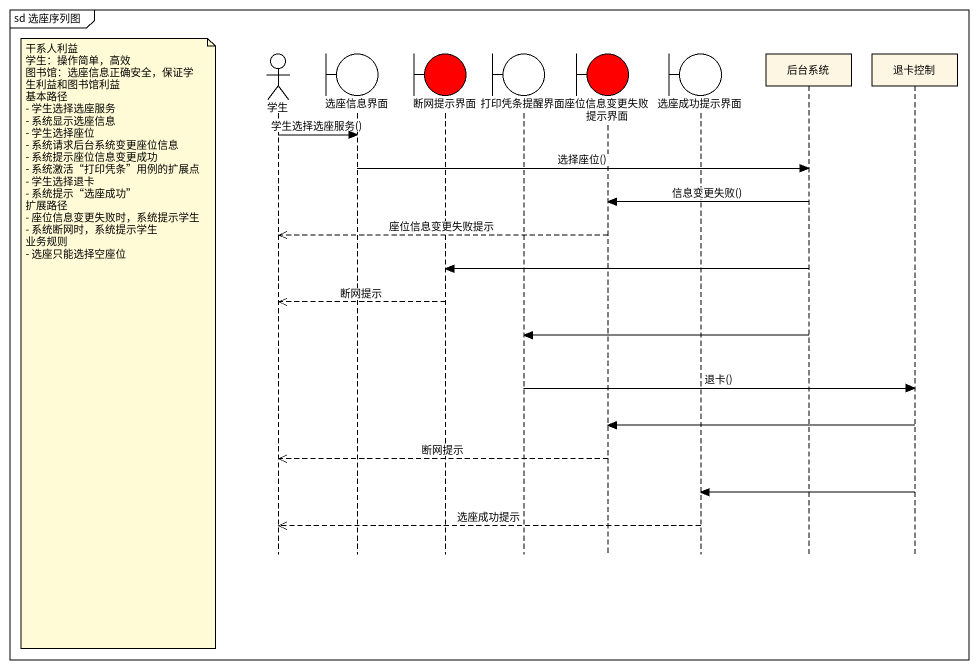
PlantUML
@startuml
mainframe sd 选座序列图
hide footbox
actor 学生
boundary 选座信息界面
boundary 断网提示界面 #FF0000
boundary 打印凭条提醒界面
boundary 座位信息变更失败提示界面 #FF0000
boundary 选座成功提示界面
participant 后台系统
participant 退卡控制

学生 -> 选座信息界面 : 学生选择选座服务()
选座信息界面 -> 后台系统 : 选择座位()
后台系统 -> 座位信息变更失败提示界面 : 信息变更失败()
座位信息变更失败提示界面 -->> 学生 : 座位信息变更失败提示
后台系统 -> 断网提示界面
断网提示界面 -->> 学生 : 断网提示
后台系统 -> 打印凭条提醒界面
note left of 学生
  干系人利益
  学生：操作简单，高效
  图书馆：选座信息正确安全，保证学生利益和图书馆利益
  基本路径
  - 学生选择选座服务
  - 系统显示选座信息
  - 学生选择座位
  - 系统请求后台系统变更座位信息
  - 系统提示座位信息变更成功
  - 系统激活“打印凭条”用例的扩展点
  - 学生选择退卡
  - 系统提示“选座成功”
  扩展路径
  - 座位信息变更失败时，系统提示学生
  - 系统断网时，系统提示学生
  业务规则
  - 选座只能选择空座位
end note
打印凭条提醒界面 -> 退卡控制 : 退卡()
退卡控制 -> 座位信息变更失败提示界面
座位信息变更失败提示界面 -->> 学生 : 断网提示
退卡控制 -> 选座成功提示界面
选座成功提示界面 -->> 学生 : 选座成功提示
@enduml
